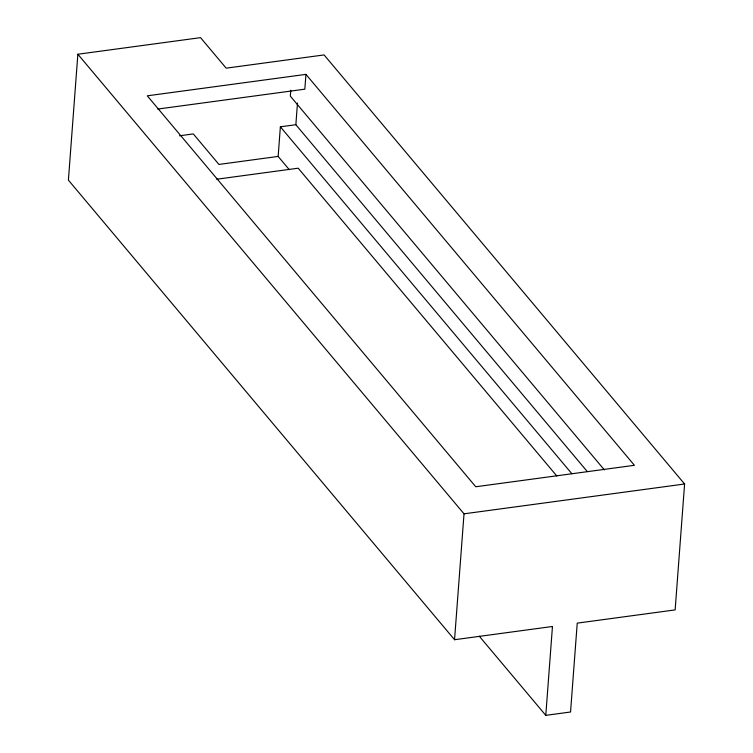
<?xml version="1.0" encoding="UTF-8"?>
<svg xmlns="http://www.w3.org/2000/svg" width="753" height="753" viewBox="0 0 753 753"><rect width="100%" height="100%" fill="white"/><g stroke="black" fill="none" stroke-linecap="round" stroke-linejoin="round"><path stroke-width="1.13" d="M77.86 54.235L68.401 180.127L454.548 639.721L552.457 626.487L545.784 715.35L570.548 711.999L577.231 623.136L675.14 609.902L684.599 484L324.082 54.922L226.173 68.165L200.543 37.65L77.86 54.235L464.017 513.828L454.548 639.721M289.237 169.632L278.149 156.426L280.37 126.805L295.854 124.716L587.34 471.632M290.78 90.294L290.338 96.139L604.386 469.91M295.854 124.716L297.482 103.067M305.944 74.368L634.412 465.307L475.745 486.758L147.277 95.819L305.944 74.368L304.833 89.174L157.744 109.063M179.496 135.785L193.305 133.921L218.935 164.436L278.149 156.426M216.723 179.223L298.207 168.201L556.825 476M464.017 513.828L684.599 484M280.37 126.805L571.866 473.731M479.275 636.2L545.784 715.35"/></g></svg>
